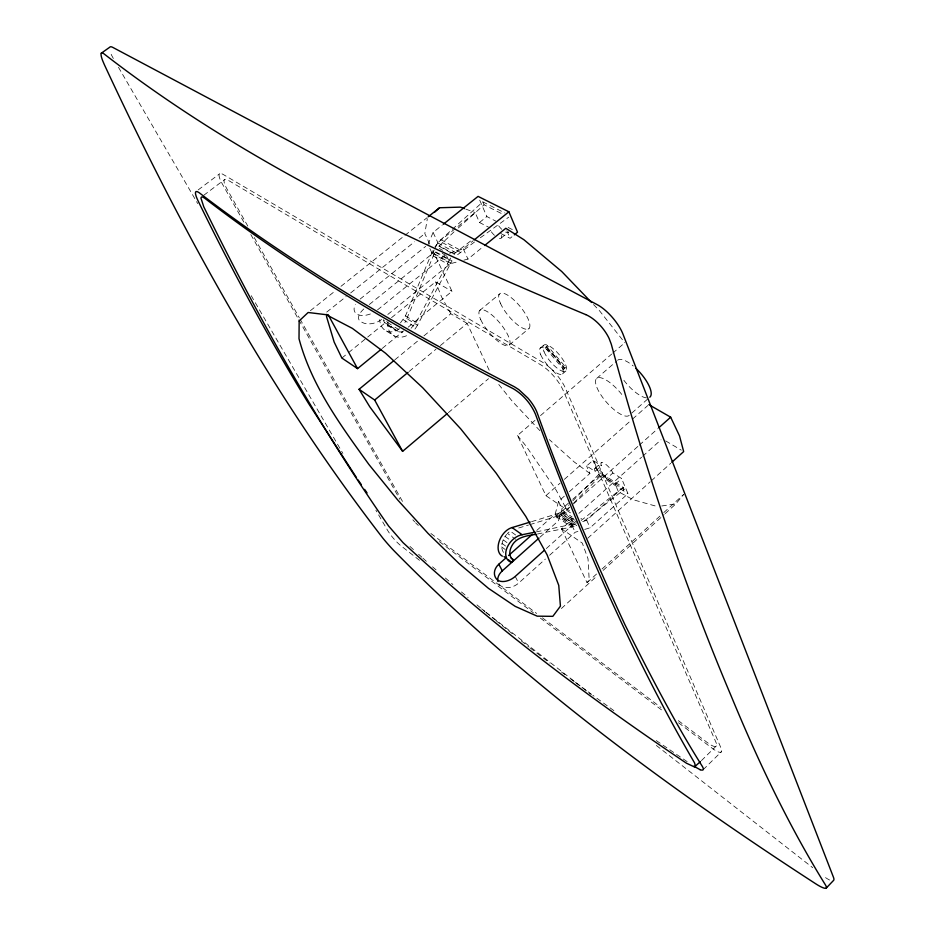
<?xml version="1.0" encoding="UTF-8"?>
<svg xmlns="http://www.w3.org/2000/svg" width="935" height="935" viewBox="0 0 935 935"><rect width="100%" height="100%" fill="white"/><g stroke="black" fill="none" stroke-linecap="round" stroke-linejoin="round"><path stroke-width="0.7" stroke-dasharray="4.67 3.51" d="M503.462 552.421C499.757 546.741 502.598 539.121 506.641 534.411M388.037 321.885L387.744 324.679A18.431 14.259 -51.7 0 0 408.875 334.508M429.761 244.082L424.817 233.586L427.318 218.767M536.784 530.425L555.226 513.993L558.546 501.312L565.032 495.55M540.068 537.134L558.417 520.76L562.052 508.827L568.468 503.112M400.449 322.914L405.463 315.901L432.718 250.837L449.384 260.082L450.682 258.037M406.842 318.648L435.137 251.562L452.014 260.923L417.477 325.181L406.842 318.648A18.314 13.406 -65 0 1 404.902 322.47M427.973 244.549L433.104 232.453L442.091 225.23M369.337 304.494L432.309 253.724L434.156 250.019M434.763 248.792L437.849 242.621L475.167 212.584L479.515 222.495L488.549 227.17M411.073 328.267L416.098 322.423L449.384 260.082M434.997 246.653L440.864 239.617L482.834 201.89L504.865 212.958M561.596 528.848L587.04 582.692L589.19 579.887L588.021 558.803L582.318 543.13L561.596 528.848L573.494 518.2M454.013 231.857L437.65 247.565L442.606 250.299M665.159 513.666L675.865 503.883L683.707 494.393L662.225 514.016M470.504 241.078L453.662 254.227L436.318 244.701M531.606 521.648L558.359 513.42L562.8 510.662L568.69 505.029M572.781 500.868L600.387 472.841L623.213 487.38L624.124 489.531L583.452 521.625L581.044 520M529.865 524.629L559.352 515.536L563.793 512.777L569.66 507.144M573.751 502.995L601.31 474.98L600.387 472.841M703.19 769.669L721.411 751.74M701.437 760.611L716.362 745.943M587.04 582.692L596.717 573.868M602.082 568.959L661.15 514.998M561.397 608.521L596.694 576.252M603.122 570.385L664.095 514.647M587.706 538.256L650.246 481.77M651.333 480.8L670.734 463.269M458.314 227.988L484.085 204.777L502.212 213.916M584.691 529.42L590.114 527.796L627.993 493.668L621.565 478.475L612.869 472.981A8.859 2.747 48.2 0 0 604.641 463.526A8.859 2.747 48.2 0 0 601.415 465.747L595.069 471.38L586.607 465.981L592.93 460.382L601.415 465.747M546.32 548.541L572.033 525.47L576.03 524.044M582.68 521.66L586.677 520.234L618.397 491.728L633.217 499.746L657.504 506.595M498.869 583.826A13.476 9.759 -27.9 0 0 518.68 583.066L545.339 559.095M549.605 555.261L575.189 532.249L577.912 531.442M578.894 513.362L641.585 457.215M642.672 456.245L661.045 439.789M618.397 491.728L615.183 484.201L621.565 478.475M572.746 499.302L599.499 475.471L592.93 460.382M535.007 420.353L517.487 435.5L545.923 495.667L566.855 509.785L569.018 507.857M573.342 504L638.219 446.124M639.306 445.165L657.679 428.768M595.069 471.38A8.871 2.7 48.2 0 1 598.26 469.195A8.871 2.7 48.2 0 1 606.499 478.673L612.869 472.981M594.952 468.33L601.31 462.685M569.357 491.705L589.903 473.461L586.607 465.981M647.593 399.116L629.033 415.514A24.614 8.368 48.7 0 1 604.945 400.39A24.614 8.368 48.7 0 1 598.19 377.682A24.614 8.368 48.7 0 1 623.4 396.604M545.923 495.667L560.007 483.208M564.343 479.375L631.511 419.967M632.598 419.009L647.768 405.591M545.128 347.715L547.431 345.728L565.815 367.35L563.489 369.29L545.128 347.715L547.431 345.728M596.682 378.418L616.481 361.249M540.488 415.619L611.665 354.084M612.764 353.138L623.715 343.671M562.531 373.883L565.92 370.961M540.161 348.217L543.562 345.331M448.356 412.662L488.502 378.71M474.442 242.048L456.666 255.395L439.076 245.741M509.353 344.957L529.116 328.314M479.48 310.665L499.36 294.186M409.203 371.405L435.932 349.258M440.385 345.564L467.126 323.405L489.998 371.943M394.862 359.8L418.366 340.457M423.952 335.852L450.799 313.739L467.126 323.405M501.312 237.957L508.687 231.938A10.18 3.6 51.4 0 1 505.297 231.927M500.774 233.493L510.078 238.308L513.268 235.702M382.286 348.381L403.651 330.885M408.151 327.203L452.002 291.311L432.847 250.638M341.871 358.058L347.516 353.465M348.65 352.553L387.032 321.336M391.543 317.655L435.57 281.844L452.002 291.311M463.877 260.164L467.956 259.089L483.535 246.408M449.63 253.291L463.269 248.792L473.285 240.669M387.803 314.464L450.284 263.728L457.075 261.952M479.515 222.495L486.854 216.558L495.924 221.186M377.518 309.894L444.861 255.395M360.115 299.083L425.717 246.361M326.736 312.091L346.125 296.57M350.683 292.924L414.544 241.803M419.114 238.156L424.817 233.586M310.408 310.677L335.326 290.82M340.994 286.309L427.073 217.691M563.489 369.29L564.459 368.519L546.063 346.885M565.815 367.35L564.845 368.133L546.484 346.558M623.213 487.38L582.482 519.498L580.074 517.885M198.197 189.898L219.702 173.723M203.772 195.275L224.692 179.508M480.356 237.77L508.687 217.177M536.445 531.875L575.843 523.495L559.855 512.649M518.703 527.995L528.462 525.049M537.496 534.014L575.118 526.276L559.352 515.536M661.746 505.975L675.865 503.883M398.976 331.878L402.693 332.042L393.693 326.408C389.042 327.297 384.601 324.188 383.221 319.793L391.566 325.018C392.712 328.419 395.47 331.037 398.976 331.878L384.846 322.996M465.817 209.113L475.167 212.584M508.184 227.45L515.185 231.027M440.864 239.617L458.956 249.458M442.197 242.492L460.277 252.345M437.744 242.878L455.333 252.497M442.232 253.373L445.855 255.372M434.062 253.701L450.717 262.957M431.783 253.046L448.227 262.209M433.127 255.898L449.571 265.072M665.72 440.946L681.288 450.156M405.463 315.901L416.098 322.423M403.289 319.735L413.527 326.046M384.659 322.563L392.992 327.799M387.277 325.263L395.727 330.569M386.435 331.037L394.523 336.156M601.31 474.98L624.124 489.531M606.499 478.673L615.183 484.201M599.499 475.471L627.993 493.668M565.617 508.137L570.432 511.387M566.598 510.253L571.414 513.502M562.8 510.662L572.185 517.008M563.793 512.777L575.504 520.713M561.339 511.725L577.538 522.7M562.332 513.841L576.205 523.249M560.848 514.764L576.813 525.622M558.359 513.42L574.137 524.149M556.863 514.04L572.442 524.652M555.378 514.507L573.424 526.779M656.253 740.578L688.043 762.235M556.383 516.623L571.752 527.13M613.863 710.635L592.848 695.301M515.629 534.972L510.218 531.103L507.448 533.406L515.617 539.273M505.04 536.409L509.505 539.624M503.182 539.846L507.471 542.943M502.048 543.457L505.578 546.028M501.698 546.94L505.145 549.453M589.903 473.461L574.16 461.925L549.348 439.625M570.724 679.009L574.219 681.58M575.387 682.433L587.028 691.012M588.185 691.865L591.68 694.436M430.906 533.488L536.632 613.453M542.44 617.848L660.94 707.479M678.366 720.663L707.409 742.635A19.167 4.675 46.2 0 0 715.859 742.086L563.092 390.281A23.445 7.457 49.4 0 0 541.108 365.047L228.21 180.291A19.051 4.617 52.2 0 0 227.076 189.186L247.81 226.106M439.392 541.61L533.429 612.846M540.395 618.128L663.464 711.348M678.553 722.79L712.225 748.292A19.577 4.768 46.2 0 0 720.92 747.813L565.5 388.376A24.053 7.69 49.4 0 0 542.943 362.488L223.278 174.506A19.448 4.71 52.3 0 0 222.191 183.669L244.397 223.126M530.25 648.037L549.897 663.114M561.467 671.973L564.927 674.626M419.499 560.31L401.115 545.923A14.656 2.863 49.2 0 1 387.604 530.355L375.87 510.171M481.583 608.837L485.031 611.537M486.188 612.437L590.803 694.226M656.335 745.452L812.69 867.68M495.819 620.536L512.474 633.848M521.356 640.942L529.14 647.149M461.446 591.96L468.096 597.5M476.967 604.887L484.727 611.35M485.838 612.273L494.708 619.648M432.543 566.832L437.896 571.484M445.387 578.005L452.879 584.515M409.998 546.449L414.287 550.341M418.588 554.245L421.802 557.167M422.877 558.148L428.253 563.022M593.526 304.541L599.487 310.736L624.802 342.724M539.939 430.684L512.544 401.594L498.145 383.712M517.487 435.5L526.592 446.79L555.951 489.788L566.855 509.785M118.476 67.285L197.682 203.561M251.211 295.67L342.876 453.393M254.25 237.56L299.293 317.748M300.018 319.022L403.71 503.579M250.837 234.58L298.101 318.566M298.826 319.84L399.806 499.29M450.799 313.739L441.577 296.956L435.57 281.844M515.232 576.416L518.68 583.066M429.831 248.476L432.309 253.724M555.226 513.993L558.417 520.76M446.591 255.816L450.284 263.728M572.033 525.47L575.189 532.249M433.104 232.453L437.849 242.621M558.546 501.312L562.052 508.827M463.269 248.792L467.956 259.089M586.677 520.234L590.114 527.796M479.725 200.172L486.854 216.558M482.834 201.89L484.085 204.777M506.863 230.793L510.078 238.308M417.431 325.17A18.431 14.259 -51.7 0 1 413.282 330.978M399.455 328.617A18.314 13.406 -65 0 1 379.68 319.653M646.459 397.889A24.485 8.707 48.7 0 1 623.178 379.329M617.579 360.291A24.485 8.707 48.7 0 1 633.24 365.982M363.844 308.959A15.685 7.644 -30 0 0 358.806 315.983A15.965 7.784 -30 0 0 360.863 321.593A15.965 10.963 -23.6 0 0 371.043 323.744A15.696 10.776 -23.6 0 0 382.216 318.999M370.377 313.973A15.825 9.315 -27.1 0 1 356.889 314.055A15.825 9.315 -27.1 0 1 355.347 304.553M501.429 235.363A10.203 3.553 51.3 0 1 497.946 237.922M494.451 235.328A10.203 3.553 51.3 0 1 489.624 229.239M501.803 229.344A10.18 3.6 51.4 0 1 496.976 223.266M829.567 879.999A20.102 4.675 45 0 1 823.034 875.768M113.345 58.461A19.88 4.582 53.5 0 1 109.968 51.308M418.307 525.435A15.825 3.331 49.2 0 1 415.584 522.805M414.673 521.835A15.825 3.331 49.2 0 1 412.849 519.813M480.683 319.525A22.802 7.164 50.2 0 0 507.658 345.821A22.802 7.164 50.2 0 0 495.082 317.853A22.802 7.164 50.2 0 0 480.683 319.525M540.687 354.681A17.029 5.563 49.5 0 0 561.117 374.456A17.029 5.563 49.5 0 0 552.328 353.886A17.029 5.563 49.5 0 0 540.687 354.681M500.389 303.162A22.697 7.457 50.3 0 0 527.363 329.237A22.697 7.457 50.3 0 0 515.162 301.128A22.697 7.457 50.3 0 0 500.389 303.162M544.077 351.805A17.017 5.61 49.5 0 0 564.506 371.546A17.017 5.61 49.5 0 0 555.764 350.964A17.017 5.61 49.5 0 0 544.077 351.805"/><path stroke-width="1.4" d="M695.476 766.466L694.588 762.948C630.132 652.314 579.688 534.119 535.439 414.147C530.916 403.698 523.133 394.582 513.327 388.75C405.79 333.246 300.591 272.108 204.578 198.126L202.685 197.028L201.446 197.028L200.943 198.103L203.772 206.81C257.966 317.257 318.145 425.039 388.598 526.019L402.997 542.592C490.91 624.112 587.005 696.365 686.43 763.182L694.436 766.945L700.444 761.581M326.654 314.37L326.56 316.661L334.146 342.035L341.871 358.058L357.556 368.624L381.164 349.304M535.019 532.155L522.151 534.726A16.14 10.893 -48.3 0 0 507.284 547.162A16.14 10.893 -48.3 0 0 509.972 561.748L511.784 562.286L513.432 559.855C508.465 557.05 509.306 550.294 511.749 546.04C516.319 536.982 527.153 535.673 536.071 534.306M826.154 888.145L833.412 880.571A20.102 4.675 45 0 0 833.459 877.264L622.99 334.146A27.349 9.946 49.5 0 0 597.278 304.693L112.761 47.381A19.88 4.582 53.5 0 0 109.734 47.229L101.296 53.202M671.821 462.287L683.672 451.582L679.511 435.885L670.664 417.185L648.855 404.633M434.436 212.339L439.532 207.757L460.476 207.126L464.485 208.622M544.17 550.458L515.232 576.416A13.464 8.473 -30.9 0 1 505.999 581.184A13.698 8.614 -30.9 0 1 497.712 580.179A13.698 10.963 -23.8 0 1 494.428 572.512A13.464 10.776 -23.8 0 1 498.822 564.226L506.419 557.47M658.766 427.798L670.664 417.185M497.887 581.465A13.476 9.759 -27.9 0 1 502.294 570.864L538.992 538.104M508.582 555.53L532.447 534.282M393.752 360.723L359.063 389.287L369.734 406.737L402.623 451.336L447.234 413.609M359.063 389.287L374.666 400.028L408.081 372.329M514.332 234.837L517.523 232.219L508.885 211.789L478.077 196.385L443.213 224.33M484.646 245.496L505.8 228.28L523.892 239.711L561.76 271.536L591.539 302.484M474.396 239.769L508.885 211.789M428.207 216.78L439.532 207.757M502.364 556.161A16.047 10.25 -60.2 0 1 499.197 541.295A16.047 10.25 -60.2 0 1 512.029 527.585L530.215 522.069M700.116 769.692L693.934 766.244M512.029 527.539L522.151 534.726M511.141 558.172L513.432 559.855M504.035 556.594L506.256 558.218M508.465 559.855L511.784 562.286M356.48 477.621L308.503 403.382C268.509 338.002 232.102 270.437 198.43 201.598A19.471 3.822 57.2 0 1 195.45 192.703L195.929 191.605L197.191 191.581L199.12 192.68C297.307 267.889 404.715 330.125 514.425 386.798L518.773 389.579L527.737 397.913A24.146 9.327 49 0 1 537.169 412.826C563.045 484.833 592.743 555.39 624.989 624.767C649.007 672.826 673.621 720.675 702.22 766.209A19.577 3.997 40.5 0 1 700.116 769.704M358.105 479.971L361.354 484.669M364.603 489.367L367.046 492.897M328.103 314.604L357.556 368.624M374.666 400.028L402.623 451.336M498.822 564.226L502.294 570.864M636.022 368.448A24.485 8.707 48.7 0 1 649.778 397.188M299.153 320.962L299.013 338.739C311.507 385.664 340.843 425.635 368.858 464.414L397.644 499.909L428.16 533.523L459.015 563.524L488.526 588.407L515.232 606.383L537.204 616.165L552.842 616.34L560.427 606.149L558.756 585.38L547.115 554.852L525.821 516.447L496.204 473.215L460.756 428.896L422.655 387.686L385.524 353.208L352.425 328.419L326.186 314.686L308.141 312.489L299.153 320.962M585.661 314.569C417.185 244.047 248.909 166.243 103.808 53.716A19.752 3.728 60.3 0 0 102.675 60.717L104.416 64.795C181.717 230.945 270.659 393.121 383.023 538.35A14.598 0.877 48.8 0 0 394.71 551.475C520.456 679.184 665.463 786.288 815.472 883.633A19.974 3.693 38.3 0 0 826.493 887.163L825.71 885.363C788.486 825.371 758.215 761.347 731.24 696.189C682.889 581.909 643.654 463.97 611.291 344.22L609.094 338.423A27.279 12.88 50.1 0 0 585.661 314.569"/></g></svg>
